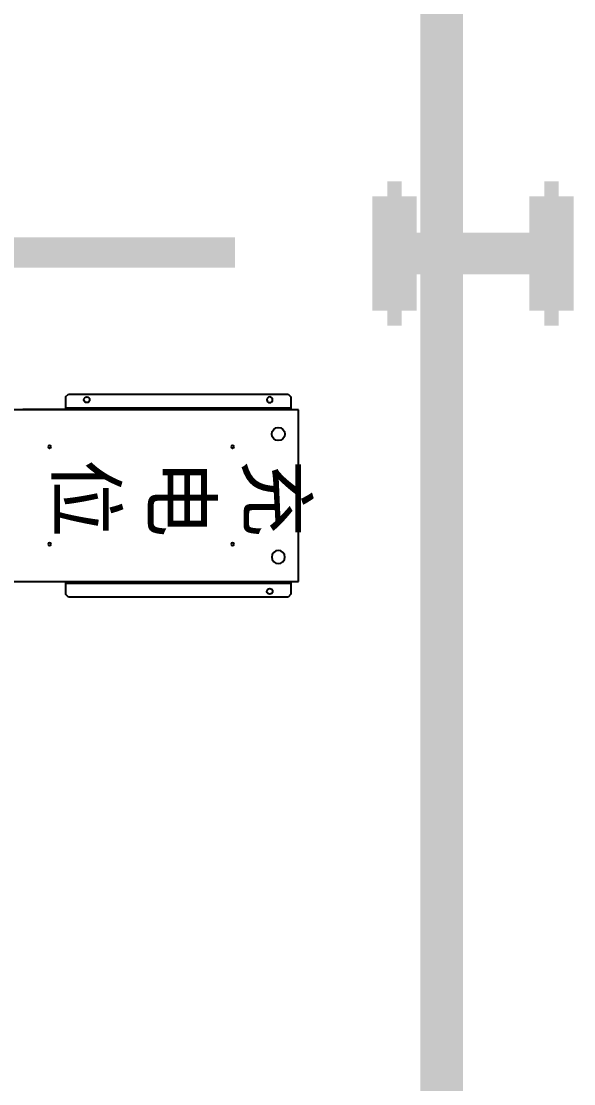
# Model space of a CAD drawing. Header units: inches. Extents: x 185496 to 352137, y 107182 to 179410.
# Drawn here: x 245423 to 246389, y 163968 to 165826 of the extents above; entities that cross this region are included whole.
import ezdxf

# ---------------------------------------------------------------- set-up
doc = ezdxf.new("R2010")
doc.units = ezdxf.units.IN
doc.header["$MEASUREMENT"] = 0
for name, color, linetype in [('CSX', 3, 'Continuous'), ('DIM', 2, 'Continuous'), ('ZSX', 4, 'Continuous')]:
    doc.layers.add(name, color=color, linetype=linetype)
doc.styles.get("Standard").update_dxf_attribs({"font": 'arial.ttf'})

# ---------------------------------------------------------------- blocks, each defined once
blk = doc.blocks.new('生产区')
at = {"layer": 'CSX', "ltscale": 100, "const_width": 0.5, "elevation": 0}
blk.add_lwpolyline([(120728.079, 1573.419), (120728.079, 1448.752)], dxfattribs=at)
at = {"layer": 'ZSX', "const_width": 0.35}
for points in [[(120727.444, 1543.752), (120727.444, 1545.085)], [(120727.611, 1545.085), (120727.444, 1545.085)], [(120727.611, 1543.752), (120727.611, 1545.085)], [(120729.278, 1543.752), (120729.278, 1545.085)], [(120729.444, 1545.085), (120729.278, 1545.085)], [(120729.444, 1543.752), (120729.444, 1545.085)], [(120729.278, 1544.485), (120727.611, 1544.485)], [(120729.278, 1544.352), (120727.611, 1544.352)], [(120727.611, 1543.752), (120727.444, 1543.752)], [(120729.444, 1543.752), (120729.278, 1543.752)]]:
    blk.add_lwpolyline(points, dxfattribs=at)
at = {"layer": 'ZSX', "color": 0, "const_width": 0.35, "elevation": -1257.599}
blk.add_lwpolyline([(120680.409, 1544.43), (120725.671, 1544.43)], dxfattribs=at)
blk = doc.blocks.new('veifuAGVchongdian')
at = {"color": 6, "lineweight": -3}
for p, q in [((794935.3, -280947.5, 709367.7), (794940.3, -280942.5, 709367.7)), ((794935.3, -280947.5, 709367.7), (794940.3, -280942.5, 709367.7)), ((794935.3, -280947.5, 709367.7), (794935.3, -280966.5, 709367.7)), ((794940.3, -280942.5, 709367.7), (795324.3, -280942.5, 709367.7)), ((795324.3, -280942.5, 709367.7), (795329.3, -280947.5, 709367.7)), ((795329.3, -280947.5, 709367.7), (795329.3, -280966.5, 709367.7)), ((794842.3, -280970, 709367.7), (794842.3, -281270, 709367.7)), ((795342.3, -280970, 709367.7), (794842.3, -280970, 709367.7)), ((794855.3, -280970, 709367.7), (794855.3, -280969.5, 709367.7)), ((794855.3, -280969.5, 709367.7), (794860.3, -280969.5, 709367.7)), ((795324.3, -280969.5, 709367.7), (794860.3, -280969.5, 709367.7)), ((794860.3, -280969.5, 709367.7), (794860.3, -280970, 709367.7)), ((794935.3, -280966.5, 709367.7), (795329.3, -280966.5, 709367.7)), ((794935.3, -280966.5, 709367.7), (794935.3, -280969.5, 709367.7)), ((795324.3, -280970, 709367.7), (795324.3, -280969.5, 709367.7)), ((795324.3, -280969.5, 709367.7), (795329.3, -280969.5, 709367.7)), ((795329.3, -280966.5, 709367.7), (795329.3, -280969.5, 709367.7)), ((795329.3, -280969.5, 709367.7), (795329.3, -280970, 709367.7)), ((795342.3, -281270, 709367.7), (795342.3, -280970, 709367.7)), ((794812.6, -281064, 709367.7), (794812.6, -281176, 709367.7)), ((794842.3, -281052, 709367.7), (794824.6, -281052, 709367.7)), ((794824.6, -281188, 709367.7), (794842.3, -281188, 709367.7)), ((794842.3, -281270, 709367.7), (795342.3, -281270, 709367.7)), ((794855.3, -281270, 709367.7), (794855.3, -281270.5, 709367.7)), ((794855.3, -281270.5, 709367.7), (794860.3, -281270.5, 709367.7)), ((794860.3, -281270, 709367.7), (794860.3, -281270.5, 709367.7)), ((794860.3, -281270.5, 709367.7), (795324.3, -281270.5, 709367.7)), ((794935.3, -281270.5, 709367.7), (794935.3, -281273.5, 709367.7)), ((795324.3, -281270.5, 709367.7), (795324.3, -281270, 709367.7)), ((795324.3, -281270.5, 709367.7), (795329.3, -281270.5, 709367.7)), ((795329.3, -281270, 709367.7), (795329.3, -281270.5, 709367.7)), ((795329.3, -281270.5, 709367.7), (795329.3, -281273.5, 709367.7)), ((795329.3, -281273.5, 709367.7), (794935.3, -281273.5, 709367.7)), ((794935.3, -281273.5, 709367.7), (794935.3, -281292.5, 709367.7)), ((795329.3, -281273.5, 709367.7), (795329.3, -281292.5, 709367.7)), ((794940.3, -281297.5, 709367.7), (794935.3, -281292.5, 709367.7)), ((795324.3, -281297.5, 709367.7), (794940.3, -281297.5, 709367.7)), ((795329.3, -281292.5, 709367.7), (795324.3, -281297.5, 709367.7))]:
    blk.add_line(p, q, dxfattribs=at)
for centre, radius in [((794972.3, -280952.5, 709367.7), 5), ((795307.3, -281012.5, 709367.7), 11.5), ((795292.3, -281287.5, 709367.7), 5)]:
    blk.add_circle(centre, radius, dxfattribs=at)
for centre, radius, start, end in [((795292.3, -280952.5, 709367.7), 5, 90, 270), ((795292.3, -280952.5, 709367.7), 5, 270, 90), ((794907.3, -281035, 709367.7), 2.5, 0, 180), ((794907.3, -281035, 709367.7), 2.5, 180, 360), ((795227.3, -281035, 709367.7), 2.5, 0, 180), ((795227.3, -281035, 709367.7), 2.5, 180, 360), ((794824.6, -281064, 709367.7), 12, 90, 180), ((794824.6, -281176, 709367.7), 12, 180, 270), ((794907.3, -281205, 709367.7), 2.5, 0, 180), ((794907.3, -281205, 709367.7), 2.5, 180, 360), ((795227.3, -281205, 709367.7), 2.5, 0, 180), ((795227.3, -281205, 709367.7), 2.5, 180, 360), ((795307.3, -281227.5, 709367.7), 11.5, 0, 180), ((795307.3, -281227.5, 709367.7), 11.5, 180, 360)]:
    blk.add_arc(centre, radius, start, end, dxfattribs=at)
at = {"ltscale": 100, "insert": (795354.2, -281056.6, 709367.7), "char_height": 100, "attachment_point": 1, "rotation": 270}
blk.add_mtext_dynamic_manual_height_columns('{\\fMicrosoft YaHei|b0|i0|c134|p34;充\\P电\\P位\\P}', width=350, gutter_width=1750, heights=[0], dxfattribs=at)

msp = doc.modelspace()

# ---------------------------------------------------------------- block references
at = {"color": 30}
msp.add_blockref('veifuAGVchongdian', (-549434.56, 446116.59, -561082.54), dxfattribs=at)
at = {"layer": 'DIM', "xscale": 150, "yscale": 150, "zscale": 150}
msp.add_blockref('生产区', (-17863053.45, -66243.05, 276290.76), dxfattribs=at)

doc.saveas('drawing.dxf')
